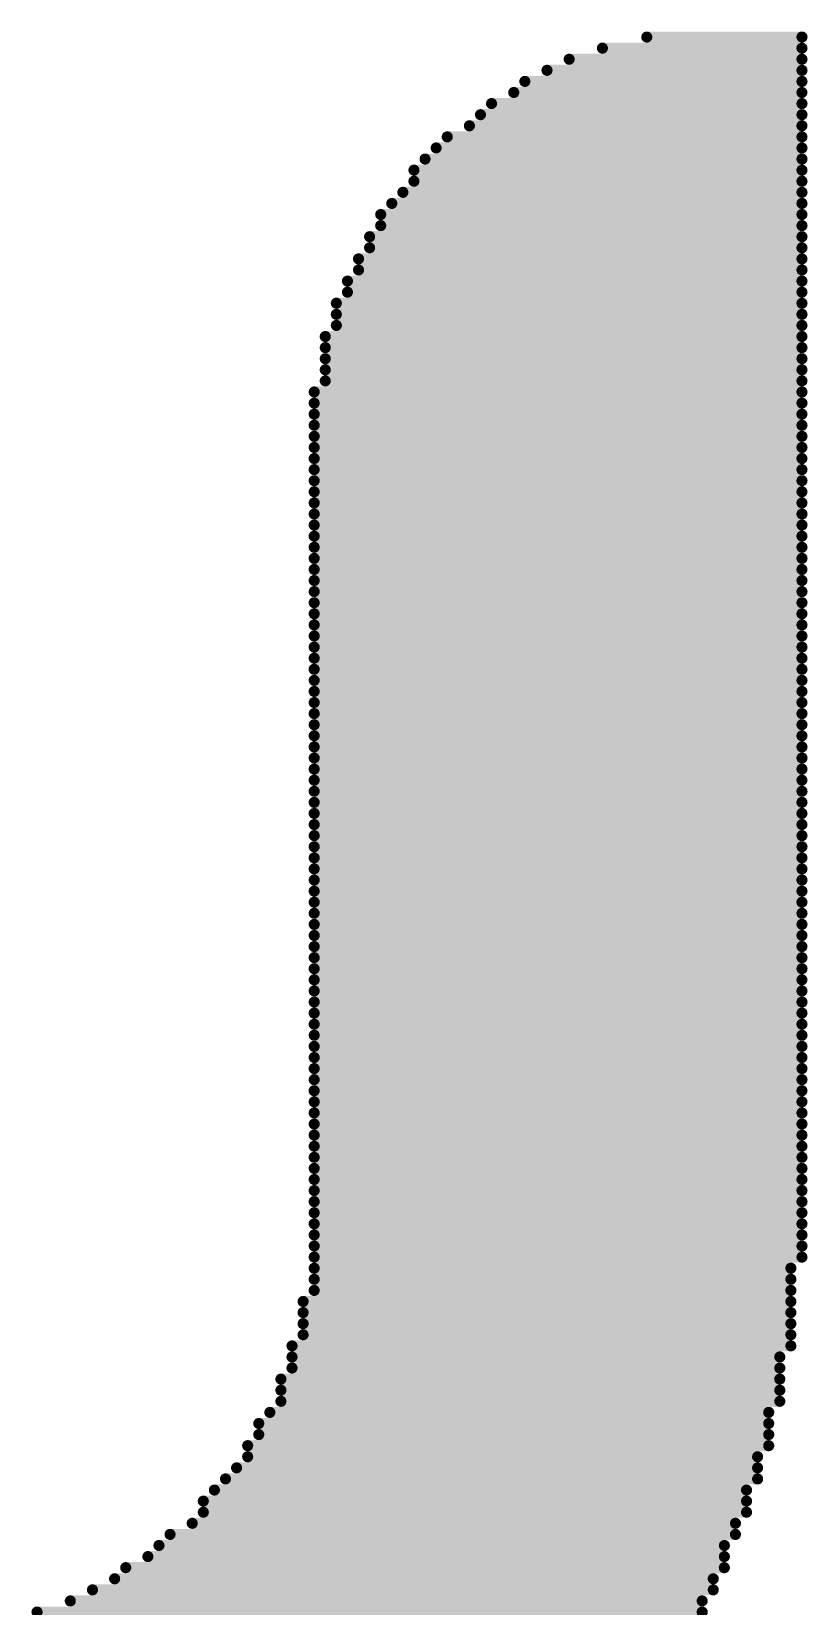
# Model space of a CAD drawing. Header units: millimetres. Extents: x 45 to 209, y 90 to 189.
# Drawn here: x 81.223 to 81.667, y 95.756 to 96.658 of the extents above; entities that cross this region are included whole.
import ezdxf

# ---------------------------------------------------------------- set-up
doc = ezdxf.new("R2010")
doc.units = ezdxf.units.MM
doc.layers.add('TopOverlay', color=2, linetype='Continuous')

# ---------------------------------------------------------------- blocks, each defined once
blk = doc.blocks.new('5394DE47_A0E8_4329_8464_7791B7C19310_62')
at = {"layer": 'TopOverlay', "const_width": 0.00635}
for points in [[(13.89535, 2.49895), (13.98425, 2.49895)], [(13.8509, 2.48625), (13.98425, 2.48625)], [(13.86995, 2.4926), (13.98425, 2.4926)], [(13.8382, 2.4799), (13.98425, 2.4799)], [(13.8255, 2.47355), (13.98425, 2.47355)], [(13.80645, 2.46085), (13.98425, 2.46085)], [(13.81915, 2.4672), (13.98425, 2.4672)], [(13.8001, 2.4545), (13.98425, 2.4545)], [(13.78105, 2.4418), (13.98425, 2.4418)], [(13.79375, 2.44815), (13.98425, 2.44815)], [(13.7747, 2.43545), (13.98425, 2.43545)], [(13.762, 2.42275), (13.98425, 2.42275)], [(13.76835, 2.4291), (13.98425, 2.4291)], [(13.762, 2.4164), (13.98425, 2.4164)], [(13.75565, 2.41005), (13.98425, 2.41005)], [(13.74295, 2.39735), (13.98425, 2.39735)], [(13.7493, 2.4037), (13.98425, 2.4037)], [(13.74295, 2.391), (13.98425, 2.391)], [(13.7366, 2.38465), (13.98425, 2.38465)], [(13.7366, 2.3783), (13.98425, 2.3783)], [(13.73025, 2.37195), (13.98425, 2.37195)], [(13.73025, 2.3656), (13.98425, 2.3656)], [(13.7239, 2.35925), (13.98425, 2.35925)], [(13.7239, 2.3529), (13.98425, 2.3529)], [(13.71755, 2.34655), (13.98425, 2.34655)], [(13.71755, 2.3402), (13.98425, 2.3402)], [(13.71755, 2.33385), (13.98425, 2.33385)], [(13.7112, 2.3275), (13.98425, 2.3275)], [(13.7112, 2.32115), (13.98425, 2.32115)], [(13.7112, 2.3148), (13.98425, 2.3148)], [(13.7112, 2.30845), (13.98425, 2.30845)], [(13.7112, 2.3021), (13.98425, 2.3021)], [(13.70485, 2.29575), (13.98425, 2.29575)], [(13.70485, 2.2894), (13.98425, 2.2894)], [(13.70485, 2.28305), (13.98425, 2.28305)], [(13.70485, 2.2767), (13.98425, 2.2767)], [(13.70485, 2.27035), (13.98425, 2.27035)], [(13.70485, 2.264), (13.98425, 2.264)], [(13.70485, 2.25765), (13.98425, 2.25765)], [(13.70485, 2.2513), (13.98425, 2.2513)], [(13.70485, 2.24495), (13.98425, 2.24495)], [(13.70485, 2.2386), (13.98425, 2.2386)], [(13.70485, 2.23225), (13.98425, 2.23225)], [(13.70485, 2.2259), (13.98425, 2.2259)], [(13.70485, 2.21955), (13.98425, 2.21955)], [(13.70485, 2.2132), (13.98425, 2.2132)], [(13.70485, 2.20685), (13.98425, 2.20685)], [(13.70485, 2.2005), (13.98425, 2.2005)], [(13.70485, 2.19415), (13.98425, 2.19415)], [(13.70485, 2.1878), (13.98425, 2.1878)], [(13.70485, 2.18145), (13.98425, 2.18145)], [(13.70485, 2.1751), (13.98425, 2.1751)], [(13.70485, 2.16875), (13.98425, 2.16875)], [(13.70485, 2.1624), (13.98425, 2.1624)], [(13.70485, 2.15605), (13.98425, 2.15605)], [(13.70485, 2.1497), (13.98425, 2.1497)], [(13.70485, 2.14335), (13.98425, 2.14335)], [(13.70485, 2.137), (13.98425, 2.137)], [(13.70485, 2.13065), (13.98425, 2.13065)], [(13.70485, 2.1243), (13.98425, 2.1243)], [(13.70485, 2.11795), (13.98425, 2.11795)], [(13.70485, 2.1116), (13.98425, 2.1116)], [(13.70485, 2.10525), (13.98425, 2.10525)], [(13.70485, 2.0989), (13.98425, 2.0989)], [(13.70485, 2.09255), (13.98425, 2.09255)], [(13.70485, 2.0862), (13.98425, 2.0862)], [(13.70485, 2.07985), (13.98425, 2.07985)], [(13.70485, 2.0735), (13.98425, 2.0735)], [(13.70485, 2.06715), (13.98425, 2.06715)], [(13.70485, 2.0608), (13.98425, 2.0608)], [(13.70485, 2.05445), (13.98425, 2.05445)], [(13.70485, 2.0481), (13.98425, 2.0481)], [(13.70485, 2.04175), (13.98425, 2.04175)], [(13.70485, 2.0354), (13.98425, 2.0354)], [(13.70485, 2.02905), (13.98425, 2.02905)], [(13.70485, 2.0227), (13.98425, 2.0227)], [(13.70485, 2.01635), (13.98425, 2.01635)], [(13.70485, 2.01), (13.98425, 2.01)], [(13.70485, 2.00365), (13.98425, 2.00365)], [(13.70485, 1.9973), (13.98425, 1.9973)], [(13.70485, 1.99095), (13.98425, 1.99095)], [(13.70485, 1.9846), (13.98425, 1.9846)], [(13.70485, 1.97825), (13.98425, 1.97825)], [(13.70485, 1.9719), (13.98425, 1.9719)], [(13.70485, 1.96555), (13.98425, 1.96555)], [(13.70485, 1.9592), (13.98425, 1.9592)], [(13.70485, 1.95285), (13.98425, 1.95285)], [(13.70485, 1.9465), (13.98425, 1.9465)], [(13.70485, 1.94015), (13.98425, 1.94015)], [(13.70485, 1.9338), (13.98425, 1.9338)], [(13.70485, 1.92745), (13.98425, 1.92745)], [(13.70485, 1.9211), (13.98425, 1.9211)], [(13.70485, 1.91475), (13.98425, 1.91475)], [(13.70485, 1.9084), (13.98425, 1.9084)], [(13.70485, 1.90205), (13.98425, 1.90205)], [(13.70485, 1.8957), (13.98425, 1.8957)], [(13.70485, 1.88935), (13.98425, 1.88935)], [(13.70485, 1.883), (13.98425, 1.883)], [(13.70485, 1.87665), (13.98425, 1.87665)], [(13.70485, 1.8703), (13.98425, 1.8703)], [(13.70485, 1.86395), (13.98425, 1.86395)], [(13.70485, 1.8576), (13.98425, 1.8576)], [(13.70485, 1.85125), (13.98425, 1.85125)], [(13.70485, 1.8449), (13.98425, 1.8449)], [(13.70485, 1.83855), (13.98425, 1.83855)], [(13.70485, 1.8322), (13.98425, 1.8322)], [(13.70485, 1.82585), (13.98425, 1.82585)], [(13.70485, 1.8195), (13.98425, 1.8195)], [(13.70485, 1.81315), (13.98425, 1.81315)], [(13.70485, 1.8068), (13.98425, 1.8068)], [(13.70485, 1.80045), (13.98425, 1.80045)], [(13.70485, 1.7941), (13.9779, 1.7941)], [(13.70485, 1.78775), (13.9779, 1.78775)], [(13.6985, 1.77505), (13.9779, 1.77505)], [(13.70485, 1.7814), (13.9779, 1.7814)], [(13.6985, 1.7687), (13.9779, 1.7687)], [(13.6985, 1.76235), (13.9779, 1.76235)], [(13.6985, 1.756), (13.9779, 1.756)], [(13.69215, 1.74965), (13.9779, 1.74965)], [(13.69215, 1.7433), (13.97155, 1.7433)], [(13.6858, 1.7306), (13.97155, 1.7306)], [(13.69215, 1.73695), (13.97155, 1.73695)], [(13.6858, 1.72425), (13.97155, 1.72425)], [(13.67945, 1.71155), (13.9652, 1.71155)], [(13.6858, 1.7179), (13.97155, 1.7179)], [(13.6731, 1.7052), (13.9652, 1.7052)], [(13.66675, 1.6925), (13.9652, 1.6925)], [(13.6731, 1.69885), (13.9652, 1.69885)], [(13.66675, 1.68615), (13.95885, 1.68615)], [(13.6604, 1.6798), (13.95885, 1.6798)], [(13.6477, 1.6671), (13.9525, 1.6671)], [(13.65405, 1.67345), (13.95885, 1.67345)], [(13.64135, 1.66075), (13.9525, 1.66075)], [(13.635, 1.64805), (13.94615, 1.64805)], [(13.64135, 1.6544), (13.9525, 1.6544)], [(13.6223, 1.6417), (13.94615, 1.6417)], [(13.6096, 1.629), (13.9398, 1.629)], [(13.61595, 1.63535), (13.9398, 1.63535)], [(13.5969, 1.62265), (13.9398, 1.62265)], [(13.59055, 1.6163), (13.93345, 1.6163)], [(13.56515, 1.6036), (13.9271, 1.6036)], [(13.57785, 1.60995), (13.93345, 1.60995)], [(13.5461, 1.59725), (13.9271, 1.59725)]]:
    blk.add_lwpolyline(points, dxfattribs=at)
at = {"layer": 'TopOverlay', "const_width": 0.00317}
for points in [[(13.89376, 2.49895, 1), (13.89694, 2.49895, 1)], [(13.98266, 2.49895, 1), (13.98584, 2.49895, 1)], [(13.84931, 2.48625, 1), (13.85249, 2.48625, 1)], [(13.86836, 2.4926, 1), (13.87154, 2.4926, 1)], [(13.98266, 2.4926, 1), (13.98584, 2.4926, 1)], [(13.98266, 2.48625, 1), (13.98584, 2.48625, 1)], [(13.83661, 2.4799, 1), (13.83979, 2.4799, 1)], [(13.98266, 2.4799, 1), (13.98584, 2.4799, 1)], [(13.82391, 2.47355, 1), (13.82709, 2.47355, 1)], [(13.98266, 2.47355, 1), (13.98584, 2.47355, 1)], [(13.80486, 2.46085, 1), (13.80804, 2.46085, 1)], [(13.81756, 2.4672, 1), (13.82074, 2.4672, 1)], [(13.98266, 2.4672, 1), (13.98584, 2.4672, 1)], [(13.98266, 2.46085, 1), (13.98584, 2.46085, 1)], [(13.79851, 2.4545, 1), (13.80169, 2.4545, 1)], [(13.98266, 2.4545, 1), (13.98584, 2.4545, 1)], [(13.77946, 2.4418, 1), (13.78264, 2.4418, 1)], [(13.79216, 2.44815, 1), (13.79534, 2.44815, 1)], [(13.98266, 2.44815, 1), (13.98584, 2.44815, 1)], [(13.98266, 2.4418, 1), (13.98584, 2.4418, 1)], [(13.77311, 2.43545, 1), (13.77629, 2.43545, 1)], [(13.98266, 2.43545, 1), (13.98584, 2.43545, 1)], [(13.76041, 2.42275, 1), (13.76359, 2.42275, 1)], [(13.76676, 2.4291, 1), (13.76994, 2.4291, 1)], [(13.98266, 2.4291, 1), (13.98584, 2.4291, 1)], [(13.98266, 2.42275, 1), (13.98584, 2.42275, 1)], [(13.76041, 2.4164, 1), (13.76359, 2.4164, 1)], [(13.98266, 2.4164, 1), (13.98584, 2.4164, 1)], [(13.75406, 2.41005, 1), (13.75724, 2.41005, 1)], [(13.98266, 2.41005, 1), (13.98584, 2.41005, 1)], [(13.74136, 2.39735, 1), (13.74454, 2.39735, 1)], [(13.74771, 2.4037, 1), (13.75089, 2.4037, 1)], [(13.98266, 2.4037, 1), (13.98584, 2.4037, 1)], [(13.98266, 2.39735, 1), (13.98584, 2.39735, 1)], [(13.74136, 2.391, 1), (13.74454, 2.391, 1)], [(13.98266, 2.391, 1), (13.98584, 2.391, 1)], [(13.73501, 2.38465, 1), (13.73819, 2.38465, 1)], [(13.73501, 2.3783, 1), (13.73819, 2.3783, 1)], [(13.98266, 2.38465, 1), (13.98584, 2.38465, 1)], [(13.98266, 2.3783, 1), (13.98584, 2.3783, 1)], [(13.72866, 2.37195, 1), (13.73184, 2.37195, 1)], [(13.98266, 2.37195, 1), (13.98584, 2.37195, 1)], [(13.72866, 2.3656, 1), (13.73184, 2.3656, 1)], [(13.98266, 2.3656, 1), (13.98584, 2.3656, 1)], [(13.72231, 2.35925, 1), (13.72549, 2.35925, 1)], [(13.72231, 2.3529, 1), (13.72549, 2.3529, 1)], [(13.98266, 2.35925, 1), (13.98584, 2.35925, 1)], [(13.98266, 2.3529, 1), (13.98584, 2.3529, 1)], [(13.71596, 2.34655, 1), (13.71914, 2.34655, 1)], [(13.98266, 2.34655, 1), (13.98584, 2.34655, 1)], [(13.71596, 2.3402, 1), (13.71914, 2.3402, 1)], [(13.71596, 2.33385, 1), (13.71914, 2.33385, 1)], [(13.98266, 2.3402, 1), (13.98584, 2.3402, 1)], [(13.98266, 2.33385, 1), (13.98584, 2.33385, 1)], [(13.70961, 2.3275, 1), (13.71279, 2.3275, 1)], [(13.98266, 2.3275, 1), (13.98584, 2.3275, 1)], [(13.70961, 2.32115, 1), (13.71279, 2.32115, 1)], [(13.70961, 2.3148, 1), (13.71279, 2.3148, 1)], [(13.98266, 2.32115, 1), (13.98584, 2.32115, 1)], [(13.98266, 2.3148, 1), (13.98584, 2.3148, 1)], [(13.70961, 2.30845, 1), (13.71279, 2.30845, 1)], [(13.98266, 2.30845, 1), (13.98584, 2.30845, 1)], [(13.70961, 2.3021, 1), (13.71279, 2.3021, 1)], [(13.98266, 2.3021, 1), (13.98584, 2.3021, 1)], [(13.70326, 2.29575, 1), (13.70644, 2.29575, 1)], [(13.70326, 2.2894, 1), (13.70644, 2.2894, 1)], [(13.98266, 2.29575, 1), (13.98584, 2.29575, 1)], [(13.98266, 2.2894, 1), (13.98584, 2.2894, 1)], [(13.70326, 2.28305, 1), (13.70644, 2.28305, 1)], [(13.98266, 2.28305, 1), (13.98584, 2.28305, 1)], [(13.70326, 2.2767, 1), (13.70644, 2.2767, 1)], [(13.70326, 2.27035, 1), (13.70644, 2.27035, 1)], [(13.98266, 2.2767, 1), (13.98584, 2.2767, 1)], [(13.98266, 2.27035, 1), (13.98584, 2.27035, 1)], [(13.70326, 2.264, 1), (13.70644, 2.264, 1)], [(13.98266, 2.264, 1), (13.98584, 2.264, 1)], [(13.70326, 2.25765, 1), (13.70644, 2.25765, 1)], [(13.70326, 2.2513, 1), (13.70644, 2.2513, 1)], [(13.98266, 2.25765, 1), (13.98584, 2.25765, 1)], [(13.98266, 2.2513, 1), (13.98584, 2.2513, 1)], [(13.70326, 2.24495, 1), (13.70644, 2.24495, 1)], [(13.98266, 2.24495, 1), (13.98584, 2.24495, 1)], [(13.70326, 2.2386, 1), (13.70644, 2.2386, 1)], [(13.98266, 2.2386, 1), (13.98584, 2.2386, 1)], [(13.70326, 2.23225, 1), (13.70644, 2.23225, 1)], [(13.70326, 2.2259, 1), (13.70644, 2.2259, 1)], [(13.98266, 2.23225, 1), (13.98584, 2.23225, 1)], [(13.98266, 2.2259, 1), (13.98584, 2.2259, 1)], [(13.70326, 2.21955, 1), (13.70644, 2.21955, 1)], [(13.98266, 2.21955, 1), (13.98584, 2.21955, 1)], [(13.70326, 2.2132, 1), (13.70644, 2.2132, 1)], [(13.70326, 2.20685, 1), (13.70644, 2.20685, 1)], [(13.98266, 2.2132, 1), (13.98584, 2.2132, 1)], [(13.98266, 2.20685, 1), (13.98584, 2.20685, 1)], [(13.70326, 2.2005, 1), (13.70644, 2.2005, 1)], [(13.98266, 2.2005, 1), (13.98584, 2.2005, 1)], [(13.70326, 2.19415, 1), (13.70644, 2.19415, 1)], [(13.98266, 2.19415, 1), (13.98584, 2.19415, 1)], [(13.70326, 2.1878, 1), (13.70644, 2.1878, 1)], [(13.70326, 2.18145, 1), (13.70644, 2.18145, 1)], [(13.98266, 2.1878, 1), (13.98584, 2.1878, 1)], [(13.98266, 2.18145, 1), (13.98584, 2.18145, 1)], [(13.70326, 2.1751, 1), (13.70644, 2.1751, 1)], [(13.98266, 2.1751, 1), (13.98584, 2.1751, 1)], [(13.70326, 2.16875, 1), (13.70644, 2.16875, 1)], [(13.70326, 2.1624, 1), (13.70644, 2.1624, 1)], [(13.98266, 2.16875, 1), (13.98584, 2.16875, 1)], [(13.98266, 2.1624, 1), (13.98584, 2.1624, 1)], [(13.70326, 2.15605, 1), (13.70644, 2.15605, 1)], [(13.98266, 2.15605, 1), (13.98584, 2.15605, 1)], [(13.70326, 2.1497, 1), (13.70644, 2.1497, 1)], [(13.70326, 2.14335, 1), (13.70644, 2.14335, 1)], [(13.98266, 2.1497, 1), (13.98584, 2.1497, 1)], [(13.98266, 2.14335, 1), (13.98584, 2.14335, 1)], [(13.70326, 2.137, 1), (13.70644, 2.137, 1)], [(13.98266, 2.137, 1), (13.98584, 2.137, 1)], [(13.70326, 2.13065, 1), (13.70644, 2.13065, 1)], [(13.98266, 2.13065, 1), (13.98584, 2.13065, 1)], [(13.70326, 2.1243, 1), (13.70644, 2.1243, 1)], [(13.70326, 2.11795, 1), (13.70644, 2.11795, 1)], [(13.98266, 2.1243, 1), (13.98584, 2.1243, 1)], [(13.98266, 2.11795, 1), (13.98584, 2.11795, 1)], [(13.70326, 2.1116, 1), (13.70644, 2.1116, 1)], [(13.98266, 2.1116, 1), (13.98584, 2.1116, 1)], [(13.70326, 2.10525, 1), (13.70644, 2.10525, 1)], [(13.70326, 2.0989, 1), (13.70644, 2.0989, 1)], [(13.98266, 2.10525, 1), (13.98584, 2.10525, 1)], [(13.98266, 2.0989, 1), (13.98584, 2.0989, 1)], [(13.70326, 2.09255, 1), (13.70644, 2.09255, 1)], [(13.98266, 2.09255, 1), (13.98584, 2.09255, 1)], [(13.70326, 2.0862, 1), (13.70644, 2.0862, 1)], [(13.70326, 2.07985, 1), (13.70644, 2.07985, 1)], [(13.98266, 2.0862, 1), (13.98584, 2.0862, 1)], [(13.98266, 2.07985, 1), (13.98584, 2.07985, 1)], [(13.70326, 2.0735, 1), (13.70644, 2.0735, 1)], [(13.98266, 2.0735, 1), (13.98584, 2.0735, 1)], [(13.70326, 2.06715, 1), (13.70644, 2.06715, 1)], [(13.98266, 2.06715, 1), (13.98584, 2.06715, 1)], [(13.70326, 2.0608, 1), (13.70644, 2.0608, 1)], [(13.70326, 2.05445, 1), (13.70644, 2.05445, 1)], [(13.98266, 2.0608, 1), (13.98584, 2.0608, 1)], [(13.98266, 2.05445, 1), (13.98584, 2.05445, 1)], [(13.70326, 2.0481, 1), (13.70644, 2.0481, 1)], [(13.98266, 2.0481, 1), (13.98584, 2.0481, 1)], [(13.70326, 2.04175, 1), (13.70644, 2.04175, 1)], [(13.70326, 2.0354, 1), (13.70644, 2.0354, 1)], [(13.98266, 2.04175, 1), (13.98584, 2.04175, 1)], [(13.98266, 2.0354, 1), (13.98584, 2.0354, 1)], [(13.70326, 2.02905, 1), (13.70644, 2.02905, 1)], [(13.98266, 2.02905, 1), (13.98584, 2.02905, 1)], [(13.70326, 2.0227, 1), (13.70644, 2.0227, 1)], [(13.98266, 2.0227, 1), (13.98584, 2.0227, 1)], [(13.70326, 2.01635, 1), (13.70644, 2.01635, 1)], [(13.70326, 2.01, 1), (13.70644, 2.01, 1)], [(13.98266, 2.01635, 1), (13.98584, 2.01635, 1)], [(13.98266, 2.01, 1), (13.98584, 2.01, 1)], [(13.70326, 2.00365, 1), (13.70644, 2.00365, 1)], [(13.98266, 2.00365, 1), (13.98584, 2.00365, 1)], [(13.70326, 1.9973, 1), (13.70644, 1.9973, 1)], [(13.70326, 1.99095, 1), (13.70644, 1.99095, 1)], [(13.98266, 1.9973, 1), (13.98584, 1.9973, 1)], [(13.98266, 1.99095, 1), (13.98584, 1.99095, 1)], [(13.70326, 1.9846, 1), (13.70644, 1.9846, 1)], [(13.98266, 1.9846, 1), (13.98584, 1.9846, 1)], [(13.70326, 1.97825, 1), (13.70644, 1.97825, 1)], [(13.70326, 1.9719, 1), (13.70644, 1.9719, 1)], [(13.98266, 1.97825, 1), (13.98584, 1.97825, 1)], [(13.98266, 1.9719, 1), (13.98584, 1.9719, 1)], [(13.70326, 1.96555, 1), (13.70644, 1.96555, 1)], [(13.98266, 1.96555, 1), (13.98584, 1.96555, 1)], [(13.70326, 1.9592, 1), (13.70644, 1.9592, 1)], [(13.98266, 1.9592, 1), (13.98584, 1.9592, 1)], [(13.70326, 1.95285, 1), (13.70644, 1.95285, 1)], [(13.70326, 1.9465, 1), (13.70644, 1.9465, 1)], [(13.98266, 1.95285, 1), (13.98584, 1.95285, 1)], [(13.98266, 1.9465, 1), (13.98584, 1.9465, 1)], [(13.70326, 1.94015, 1), (13.70644, 1.94015, 1)], [(13.98266, 1.94015, 1), (13.98584, 1.94015, 1)], [(13.70326, 1.9338, 1), (13.70644, 1.9338, 1)], [(13.70326, 1.92745, 1), (13.70644, 1.92745, 1)], [(13.98266, 1.9338, 1), (13.98584, 1.9338, 1)], [(13.98266, 1.92745, 1), (13.98584, 1.92745, 1)], [(13.70326, 1.9211, 1), (13.70644, 1.9211, 1)], [(13.98266, 1.9211, 1), (13.98584, 1.9211, 1)], [(13.70326, 1.91475, 1), (13.70644, 1.91475, 1)], [(13.98266, 1.91475, 1), (13.98584, 1.91475, 1)], [(13.70326, 1.9084, 1), (13.70644, 1.9084, 1)], [(13.70326, 1.90205, 1), (13.70644, 1.90205, 1)], [(13.98266, 1.9084, 1), (13.98584, 1.9084, 1)], [(13.98266, 1.90205, 1), (13.98584, 1.90205, 1)], [(13.70326, 1.8957, 1), (13.70644, 1.8957, 1)], [(13.98266, 1.8957, 1), (13.98584, 1.8957, 1)], [(13.70326, 1.88935, 1), (13.70644, 1.88935, 1)], [(13.70326, 1.883, 1), (13.70644, 1.883, 1)], [(13.98266, 1.88935, 1), (13.98584, 1.88935, 1)], [(13.98266, 1.883, 1), (13.98584, 1.883, 1)], [(13.70326, 1.87665, 1), (13.70644, 1.87665, 1)], [(13.98266, 1.87665, 1), (13.98584, 1.87665, 1)], [(13.70326, 1.8703, 1), (13.70644, 1.8703, 1)], [(13.70326, 1.86395, 1), (13.70644, 1.86395, 1)], [(13.98266, 1.8703, 1), (13.98584, 1.8703, 1)], [(13.98266, 1.86395, 1), (13.98584, 1.86395, 1)], [(13.70326, 1.8576, 1), (13.70644, 1.8576, 1)], [(13.98266, 1.8576, 1), (13.98584, 1.8576, 1)], [(13.70326, 1.85125, 1), (13.70644, 1.85125, 1)], [(13.98266, 1.85125, 1), (13.98584, 1.85125, 1)], [(13.70326, 1.8449, 1), (13.70644, 1.8449, 1)], [(13.70326, 1.83855, 1), (13.70644, 1.83855, 1)], [(13.98266, 1.8449, 1), (13.98584, 1.8449, 1)], [(13.98266, 1.83855, 1), (13.98584, 1.83855, 1)], [(13.70326, 1.8322, 1), (13.70644, 1.8322, 1)], [(13.98266, 1.8322, 1), (13.98584, 1.8322, 1)], [(13.70326, 1.82585, 1), (13.70644, 1.82585, 1)], [(13.70326, 1.8195, 1), (13.70644, 1.8195, 1)], [(13.98266, 1.82585, 1), (13.98584, 1.82585, 1)], [(13.98266, 1.8195, 1), (13.98584, 1.8195, 1)], [(13.70326, 1.81315, 1), (13.70644, 1.81315, 1)], [(13.98266, 1.81315, 1), (13.98584, 1.81315, 1)], [(13.70326, 1.8068, 1), (13.70644, 1.8068, 1)], [(13.70326, 1.80045, 1), (13.70644, 1.80045, 1)], [(13.98266, 1.8068, 1), (13.98584, 1.8068, 1)], [(13.98266, 1.80045, 1), (13.98584, 1.80045, 1)], [(13.70326, 1.7941, 1), (13.70644, 1.7941, 1)], [(13.97631, 1.7941, 1), (13.97949, 1.7941, 1)], [(13.70326, 1.78775, 1), (13.70644, 1.78775, 1)], [(13.97631, 1.78775, 1), (13.97949, 1.78775, 1)], [(13.69691, 1.77505, 1), (13.70009, 1.77505, 1)], [(13.70326, 1.7814, 1), (13.70644, 1.7814, 1)], [(13.97631, 1.7814, 1), (13.97949, 1.7814, 1)], [(13.97631, 1.77505, 1), (13.97949, 1.77505, 1)], [(13.69691, 1.7687, 1), (13.70009, 1.7687, 1)], [(13.97631, 1.7687, 1), (13.97949, 1.7687, 1)], [(13.69691, 1.76235, 1), (13.70009, 1.76235, 1)], [(13.69691, 1.756, 1), (13.70009, 1.756, 1)], [(13.97631, 1.76235, 1), (13.97949, 1.76235, 1)], [(13.97631, 1.756, 1), (13.97949, 1.756, 1)], [(13.69056, 1.74965, 1), (13.69374, 1.74965, 1)], [(13.97631, 1.74965, 1), (13.97949, 1.74965, 1)], [(13.69056, 1.7433, 1), (13.69374, 1.7433, 1)], [(13.96996, 1.7433, 1), (13.97314, 1.7433, 1)], [(13.68421, 1.7306, 1), (13.68739, 1.7306, 1)], [(13.69056, 1.73695, 1), (13.69374, 1.73695, 1)], [(13.96996, 1.73695, 1), (13.97314, 1.73695, 1)], [(13.96996, 1.7306, 1), (13.97314, 1.7306, 1)], [(13.68421, 1.72425, 1), (13.68739, 1.72425, 1)], [(13.96996, 1.72425, 1), (13.97314, 1.72425, 1)], [(13.67786, 1.71155, 1), (13.68104, 1.71155, 1)], [(13.68421, 1.7179, 1), (13.68739, 1.7179, 1)], [(13.96361, 1.71155, 1), (13.96679, 1.71155, 1)], [(13.96996, 1.7179, 1), (13.97314, 1.7179, 1)], [(13.67151, 1.7052, 1), (13.67469, 1.7052, 1)], [(13.96361, 1.7052, 1), (13.96679, 1.7052, 1)], [(13.66516, 1.6925, 1), (13.66834, 1.6925, 1)], [(13.67151, 1.69885, 1), (13.67469, 1.69885, 1)], [(13.96361, 1.69885, 1), (13.96679, 1.69885, 1)], [(13.96361, 1.6925, 1), (13.96679, 1.6925, 1)], [(13.66516, 1.68615, 1), (13.66834, 1.68615, 1)], [(13.95726, 1.68615, 1), (13.96044, 1.68615, 1)], [(13.65881, 1.6798, 1), (13.66199, 1.6798, 1)], [(13.95726, 1.6798, 1), (13.96044, 1.6798, 1)], [(13.64611, 1.6671, 1), (13.64929, 1.6671, 1)], [(13.65246, 1.67345, 1), (13.65564, 1.67345, 1)], [(13.95091, 1.6671, 1), (13.95409, 1.6671, 1)], [(13.95726, 1.67345, 1), (13.96044, 1.67345, 1)], [(13.63976, 1.66075, 1), (13.64294, 1.66075, 1)], [(13.95091, 1.66075, 1), (13.95409, 1.66075, 1)], [(13.63341, 1.64805, 1), (13.63659, 1.64805, 1)], [(13.63976, 1.6544, 1), (13.64294, 1.6544, 1)], [(13.94456, 1.64805, 1), (13.94774, 1.64805, 1)], [(13.95091, 1.6544, 1), (13.95409, 1.6544, 1)], [(13.62071, 1.6417, 1), (13.62389, 1.6417, 1)], [(13.94456, 1.6417, 1), (13.94774, 1.6417, 1)], [(13.60801, 1.629, 1), (13.61119, 1.629, 1)], [(13.61436, 1.63535, 1), (13.61754, 1.63535, 1)], [(13.93821, 1.63535, 1), (13.94139, 1.63535, 1)], [(13.93821, 1.629, 1), (13.94139, 1.629, 1)], [(13.59531, 1.62265, 1), (13.59849, 1.62265, 1)], [(13.93821, 1.62265, 1), (13.94139, 1.62265, 1)], [(13.58896, 1.6163, 1), (13.59214, 1.6163, 1)], [(13.93186, 1.6163, 1), (13.93504, 1.6163, 1)], [(13.56356, 1.6036, 1), (13.56674, 1.6036, 1)], [(13.57626, 1.60995, 1), (13.57944, 1.60995, 1)], [(13.92551, 1.6036, 1), (13.92869, 1.6036, 1)], [(13.93186, 1.60995, 1), (13.93504, 1.60995, 1)], [(13.54451, 1.59725, 1), (13.54769, 1.59725, 1)], [(13.92551, 1.59725, 1), (13.92869, 1.59725, 1)]]:
    blk.add_lwpolyline(points, format="xyb", close=True, dxfattribs=at)

msp = doc.modelspace()

# ---------------------------------------------------------------- block references
at = {"rotation": 360}
msp.add_blockref('5394DE47_A0E8_4329_8464_7791B7C19310_62', (67.67968, 94.1556), dxfattribs=at)

doc.saveas('drawing.dxf')
